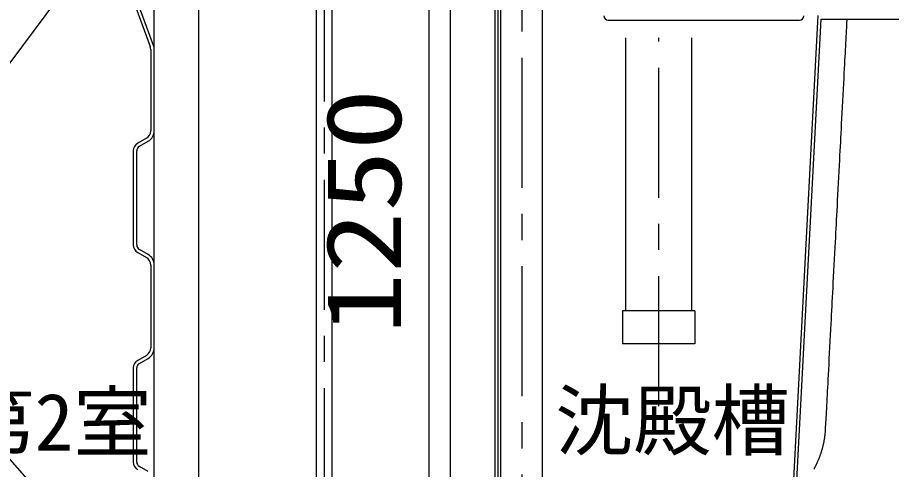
# Model space of a CAD drawing. Units: millimetres, scale not verified. Extents: x -22790 to 8910, y -6308 to 6308.
# Drawn here: x -4938 to -3932, y -2898 to -2377 of the extents above; entities that cross this region are included whole.
import ezdxf
from ezdxf.enums import TextEntityAlignment as Align

# ---------------------------------------------------------------- set-up
doc = ezdxf.new("R2010")
doc.units = ezdxf.units.MM
doc.header["$LTSCALE"] = 30
doc.linetypes.add('CHAIN1', pattern=[8, 5, -1, 1, -1])
doc.layers.add('0-1_空気管', color=3, linetype='Continuous', lineweight=25)
doc.layers.add('0-F_00クル-フ-6寸法', color=132, linetype='Continuous', lineweight=25)
doc.styles.add('ＭＳ ゴシック', font='')
doc.styles.get('ＭＳ ゴシック').set_extended_font_data('MS Gothic')

msp = doc.modelspace()

# ---------------------------------------------------------------- linework, layer by layer
at = {"layer": '0-1_空気管', "linetype": 'CHAIN1'}
for p, q in [((-4357.78, -1703.81), (-4357.78, -3233.81)), ((-4584.78, -3194.32), (-4584.78, -1734.23)), ((-4200.11, -2825.32), (-4200.11, -2400.86))]:
    msp.add_line(p, q, dxfattribs=at)
at = {"layer": '0-1_空気管'}
for p, q in [((-4439.78, -3140.32), (-4439.78, -1742.44)), ((-4729.78, -1785.34), (-4729.78, -3140.32)), ((-4593.78, -3119.32), (-4593.78, -1790.12)), ((-4575.78, -3119.32), (-4575.78, -1790.12)), ((-4780.78, -3187.04), (-4780.78, -1806.48)), ((-4388.78, -1812.44), (-4388.78, -3204.41)), ((-4384.78, -3208.2), (-4384.78, -1812.44)), ((-4333.78, -3205.32), (-4333.78, -1894.32)), ((-5292.38, -2892.3), (-4831.46, -2275.32)), ((-4831.91, -2283.21), (-4785.39, -2411.04)), ((-4781.63, -2409.67), (-4828.15, -2281.84)), ((-4258.11, -2380.61), (-4038.11, -2380.61)), ((-4238.11, -2715.32), (-4238.11, -2400.86)), ((-4162.11, -2715.32), (-4162.11, -2400.86)), ((-4784.78, -2414.46), (-4784.78, -2508)), ((-5292.38, -2498.78), (-4827.52, -3021.13)), ((-4789.78, -2516.66), (-4799.78, -2522.44)), ((-4797.78, -2525.9), (-4787.78, -2520.12)), ((-4804.78, -2531.1), (-4804.78, -2639.55)), ((-4800.78, -2639.55), (-4800.78, -2531.1)), ((-4787.78, -2650.52), (-4797.78, -2644.75)), ((-4799.78, -2648.21), (-4789.78, -2653.98)), ((-4784.78, -2662.64), (-4784.78, -2758)), ((-4158.61, -2715.32), (-4241.61, -2715.32)), ((-4241.61, -2715.32), (-4241.61, -2753.32)), ((-4158.61, -2715.32), (-4158.61, -2753.32)), ((-4158.61, -2753.32), (-4241.61, -2753.32)), ((-4789.78, -2766.66), (-4799.78, -2772.43)), ((-4797.78, -2775.9), (-4787.78, -2770.13)), ((-4804.78, -2781.09), (-4804.78, -2889.55)), ((-4800.78, -2889.55), (-4800.78, -2781.09)), ((-4787.78, -2900.52), (-4797.78, -2894.74))]:
    msp.add_line(p, q, dxfattribs=at)
for points in [[(-4333.78, -3205.32), (-4381.78, -3205.32), (-4381.78, -1894.32)], [(-4016.92, -2375.32), (-4046.08, -2931.7)], [(-4042.13, -2932.87), (-4013.12, -2379.32), (-3909.78, -2379.32)], [(-3983.61, -2379.32), (-3983.89, -2384.57), (-3984.01, -2386.77), (-3984.14, -2389.41), (-3984.3, -2392.41), (-3984.47, -2395.72), (-3984.66, -2399.28), (-3984.86, -2403.01), (-3985.06, -2406.88), (-3985.26, -2410.8), (-3985.47, -2414.75), (-3985.68, -2418.76), (-3985.9, -2422.89), (-3986.13, -2427.2), (-3986.37, -2431.76), (-3986.62, -2436.63), (-3986.9, -2441.87), (-3987.19, -2447.53), (-3987.51, -2453.66), (-3987.86, -2460.16), (-3988.21, -2466.9), (-3988.93, -2480.64), (-3989.28, -2487.38), (-3989.63, -2493.88), (-3989.95, -2500), (-3990.25, -2505.68), (-3990.53, -2510.99), (-3990.79, -2516.05), (-3991.05, -2520.99), (-3991.31, -2525.93), (-3991.58, -2530.99), (-3991.86, -2536.3), (-3992.15, -2541.98), (-3992.47, -2548.11), (-3992.82, -2554.61), (-3993.17, -2561.35), (-3993.53, -2568.22), (-3993.89, -2575.08), (-3994.24, -2581.83), (-3994.59, -2588.32)], [(-3994.59, -2588.32), (-3994.91, -2594.45), (-3995.21, -2600.13), (-3995.48, -2605.44), (-3995.75, -2610.5), (-3996.01, -2615.44), (-3996.27, -2620.38), (-3996.53, -2625.44), (-3996.81, -2630.75), (-3997.11, -2636.43), (-3997.43, -2642.56), (-3997.77, -2649.05), (-3998.13, -2655.8), (-3998.85, -2669.53), (-3999.2, -2676.27), (-3999.54, -2682.77), (-3999.87, -2688.9), (-4000.16, -2694.58), (-4000.44, -2699.88), (-4000.71, -2704.95), (-4000.97, -2709.89), (-4001.23, -2714.83), (-4001.49, -2719.89), (-4001.77, -2725.2), (-4002.07, -2730.88), (-4002.39, -2737), (-4002.73, -2743.5), (-4003.09, -2750.24), (-4003.45, -2757.11), (-4003.81, -2763.98), (-4004.16, -2770.72), (-4004.5, -2777.22), (-4004.82, -2783.34), (-4005.12, -2789.01), (-4005.4, -2794.25), (-4005.65, -2799.12), (-4005.89, -2803.68), (-4006.12, -2807.99), (-4006.33, -2812.12), (-4006.54, -2816.13)], [(-4006.54, -2816.13), (-4006.75, -2820.07), (-4006.96, -2824), (-4007.16, -2827.86), (-4007.36, -2831.61), (-4007.54, -2835.16), (-4007.72, -2838.47), (-4007.88, -2841.47), (-4008.01, -2844.11), (-4008.4, -2851.56), (-4008.43, -2852.1), (-4008.45, -2852.33), (-4008.46, -2852.61), (-4008.48, -2852.92), (-4008.5, -2853.26), (-4008.52, -2853.63), (-4008.54, -2854.02), (-4008.57, -2854.42), (-4008.6, -2854.83), (-4008.63, -2855.24), (-4008.67, -2855.65), (-4008.71, -2856.08), (-4008.75, -2856.53), (-4008.81, -2857), (-4008.86, -2857.51), (-4008.93, -2858.05), (-4009, -2858.63), (-4009.08, -2859.27), (-4009.18, -2859.94), (-4009.27, -2860.63), (-4009.38, -2861.34), (-4009.48, -2862.05), (-4009.59, -2862.75), (-4009.69, -2863.41), (-4009.79, -2864.04), (-4009.88, -2864.63), (-4009.98, -2865.18), (-4010.07, -2865.69), (-4010.16, -2866.2), (-4010.26, -2866.7)], [(-4010.26, -2866.7), (-4010.37, -2867.22), (-4010.49, -2867.76), (-4010.61, -2868.33), (-4010.76, -2868.95), (-4010.91, -2869.61), (-4011.07, -2870.29), (-4011.23, -2870.98), (-4011.4, -2871.67), (-4011.57, -2872.35), (-4011.73, -2873), (-4011.88, -2873.62), (-4012.03, -2874.18), (-4012.17, -2874.71), (-4012.45, -2875.71), (-4012.59, -2876.19), (-4012.74, -2876.69), (-4012.91, -2877.21), (-4013.09, -2877.77), (-4013.28, -2878.37), (-4013.49, -2879), (-4013.71, -2879.66), (-4013.94, -2880.33), (-4014.16, -2881), (-4014.39, -2881.65), (-4014.61, -2882.28), (-4014.82, -2882.88), (-4015.02, -2883.42), (-4015.21, -2883.94), (-4015.39, -2884.42), (-4015.57, -2884.89), (-4015.76, -2885.36), (-4015.96, -2885.84), (-4016.16, -2886.34), (-4016.39, -2886.88), (-4016.64, -2887.45), (-4016.9, -2888.06), (-4017.18, -2888.69), (-4017.46, -2889.33), (-4017.75, -2889.97)], [(-4017.75, -2889.97), (-4018.03, -2890.6), (-4018.3, -2891.2), (-4018.57, -2891.76), (-4018.81, -2892.29), (-4019.04, -2892.77), (-4019.25, -2893.21), (-4019.46, -2893.63), (-4019.65, -2894.02), (-4019.84, -2894.39), (-4020.03, -2894.75), (-4020.4, -2895.45), (-4020.58, -2895.79), (-4020.76, -2896.12), (-4020.93, -2896.44), (-4021.09, -2896.73), (-4021.24, -2896.99), (-4021.37, -2897.22), (-4021.73, -2897.87)]]:
    msp.add_lwpolyline(points, dxfattribs=at)
for centre, radius, start, end in [((-4258.11, -2375.61), 5, 180, 270), ((-4038.11, -2375.61), 5, 270, 0), ((-4794.78, -2414.46), 10, 0, 20), ((-4794.78, -2414.46), 14, 0, 20), ((-4794.78, -2508), 10, 300, 0), ((-4794.78, -2508), 14, 300, 0), ((-4794.78, -2531.1), 10, 119.99998, 179.99998), ((-4794.78, -2531.1), 6, 119.99998, 179.99998), ((-4794.78, -2639.55), 10, 180, 240), ((-4794.78, -2639.55), 6, 180, 240), ((-4794.78, -2662.64), 10, 0, 59.99997), ((-4794.78, -2662.64), 14, 0, 59.99997), ((-4794.78, -2758), 10, 300, 0), ((-4794.78, -2758), 14, 300, 0), ((-4794.78, -2781.09), 10, 119.99998, 179.99998), ((-4794.78, -2781.09), 6, 119.99998, 179.99998), ((-4794.78, -2889.55), 10, 180, 240), ((-4794.78, -2889.55), 6, 180, 240)]:
    msp.add_arc(centre, radius, start, end, dxfattribs=at)
at = {"layer": '0-F_00クル-フ-6寸法', "color": 4}
msp.add_line((-4464.8, -1975.32), (-4464.8, -3225.32), dxfattribs=at)

# ---------------------------------------------------------------- texts
at = {"layer": '0-1_空気管', "color": 4, "style": 'ＭＳ ゴシック'}
for s, p in [('嫌気ろ床槽第2室', (-5458.48, -2896.24)), ('沈殿槽', (-4319.31, -2894.49))]:
    msp.add_text(s, height=65.98, dxfattribs=at).set_placement(p, align=Align.BOTTOM_LEFT)
at = {"layer": '0-F_00クル-フ-6寸法', "color": 3, "style": 'ＭＳ ゴシック', "width": 1.2}
msp.add_text('1250', height=86.66, rotation=90, dxfattribs=at).set_placement((-4470.65, -2742.61), align=Align.BOTTOM_LEFT)

doc.saveas('drawing.dxf')
